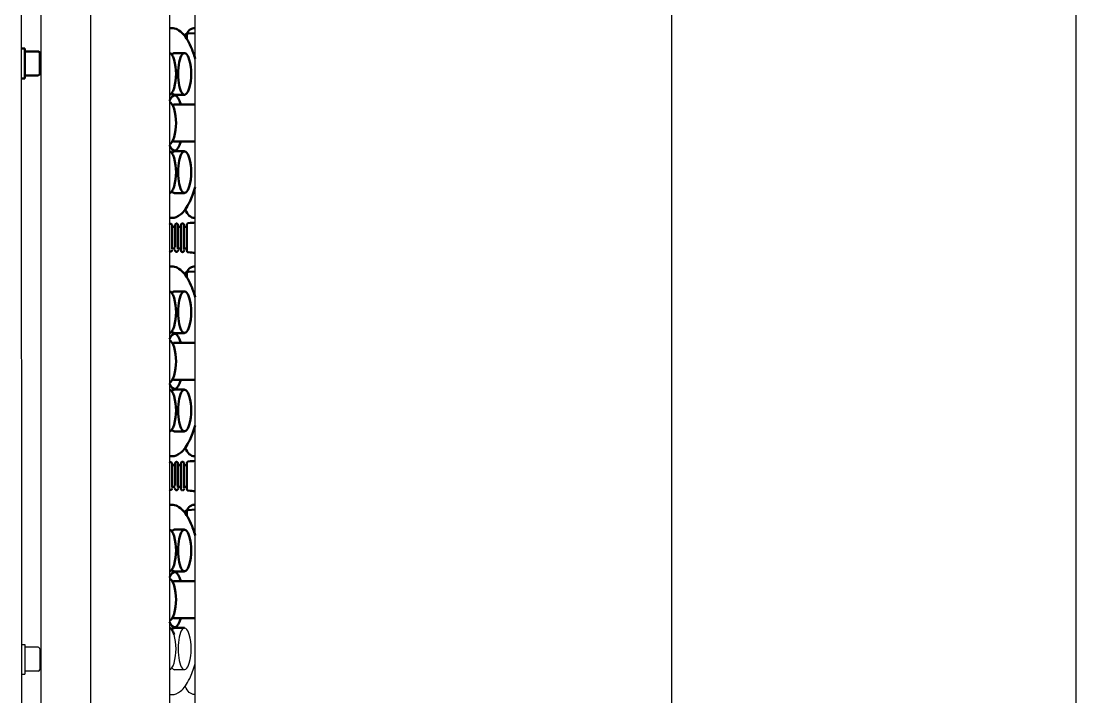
# Model space of a CAD drawing. Extents: x -3873 to 164127, y 7129 to 96529.
# Drawn here: x 54399 to 55108, y 44475 to 44928 of the extents above; entities that cross this region are included whole.
import ezdxf

# ---------------------------------------------------------------- set-up
doc = ezdxf.new("R2010")
doc.units = 0
doc.layers.add('KROMEKA', color=1, linetype='CONTINUOUS')
doc.layers.add('LAYOUT Kromeka', color=1, linetype='CONTINUOUS', lineweight=5)
doc.layers.add('Visible (ISO)', color=7, linetype='CONTINUOUS', lineweight=50)

# ---------------------------------------------------------------- blocks, each defined once
blk = doc.blocks.new('KD21-ara_yolma-64')
at = {"layer": 'KROMEKA', "color": 0}
for p, q in [((2335.73, -46.5), (3967.5, -46)), ((2470.5, -46.5), (2470.5, -48.5)), ((2490.5, -48.5), (2470.5, -48.5)), ((2472.5, -57.5), (2472.5, -48.5)), ((2488.5, -57.5), (2488.5, -48.5)), ((2490.5, -46.5), (2490.5, -48.5)), ((605.5, -59.51), (3955.5, -59.51)), ((2487.5, -58.5), (2473.5, -58.5)), ((2266, -92.91), (3118, -92.91)), ((3955.5, -145.61), (1370, -145.61)), ((2473.5, -155.7), (2473.5, -149.01)), ((2325, -162.88), (3207, -162.88)), ((2436, -482.83), (4063.5, -482.83)), ((4212, -754.1), (2287.5, -754.1))]:
    blk.add_line(p, q, dxfattribs=at)
for centre, radius, start, end in [((2473.5, -57.5), 1, 180, 270), ((2487.5, -57.5), 1, 270, 0), ((2487.5, -115.51), 34.5, 253.94523, 286.05477), ((2487.5, -125.71), 34.5, 253.94523, 286.05477)]:
    blk.add_arc(centre, radius, start, end, dxfattribs=at)
for centre, start_param, end_param in [((2487.5, -145.5), 0.025375, 0.820968), ((2487.5, -149.01), 5.865481, 6.283185), ((2487.5, -155.7), 2.320625, 7.104153)]:
    blk.add_ellipse(centre, major_axis=(-14, 0), ratio=0.309017, start_param=start_param, end_param=end_param, dxfattribs=at)
for points in [[(2456.89, -145.61), (2456.8, -146.11), (2456.75, -146.61), (2456.75, -147.11)], [(2456.78, -162.88), (2456.76, -162.71), (2456.75, -162.54), (2456.75, -162.37)]]:
    blk.add_open_spline(points, degree=3, dxfattribs=at)
for points, knots in [([(2456.75, -147.11), (2456.75, -149.22), (2457.62, -151.27), (2460.98, -155.37), (2463.85, -157.37), (2470.38, -160.54), (2473.72, -161.78), (2477.46, -162.88)], [0, 0, 0, 0, 0.2478391, 0.2478391, 0.5672482, 0.5672482, 0.8121976, 0.8121976, 0.8121976, 0.8121976]), ([(2456.75, -162.37), (2456.75, -161.06), (2457.38, -159.86), (2459.28, -157.83), (2460.67, -156.96), (2462.42, -156.14)], [0, 0, 0, 0, 0.1770954, 0.1770954, 0.3849975, 0.3849975, 0.3849975, 0.3849975])]:
    blk.add_open_spline(points, degree=3, knots=knots, dxfattribs=at)
at = {"layer": 'Visible (ISO)'}
for p, q in [((2870.5, -48.5), (2870.5, -46.5)), ((2870.5, -48.5), (2890.5, -48.5)), ((2872.5, -57.5), (2872.5, -48.5)), ((2888.5, -57.5), (2888.5, -48.5)), ((2890.5, -48.5), (2890.5, -46.5)), ((2887.5, -58.5), (2873.5, -58.5)), ((2596, -147.33), (2595.76, -147.33)), ((2611.84, -147.33), (2596, -147.33)), ((2596.26, -147.33), (2596.16, -149.33)), ((2610.74, -147.33), (2610.84, -149.33)), ((2611.84, -147.33), (2611.84, -147.33)), ((2756, -147.33), (2755.76, -147.33)), ((2771.84, -147.33), (2756, -147.33)), ((2756.26, -147.33), (2756.16, -149.33)), ((2770.74, -147.33), (2770.84, -149.33)), ((2771.84, -147.33), (2771.84, -147.33)), ((2501.5, -155.7), (2501.5, -149.01)), ((2508, -149.01), (2508, -162.88)), ((2533, -149.01), (2533, -162.88)), ((2539.5, -155.7), (2539.5, -149.01)), ((2567.5, -155.7), (2567.5, -149.01)), ((2593.89, -154.3), (2593.89, -154.3)), ((2594.02, -150.3), (2594.02, -150.3)), ((2594.89, -153.33), (2597.13, -153.33)), ((2595.94, -155.33), (2595.68, -155.33)), ((2595.94, -151.33), (2595.72, -151.33)), ((2611.98, -151.33), (2595.94, -151.33)), ((2612.11, -155.33), (2595.94, -155.33)), ((2596.26, -151.33), (2596.16, -153.33)), ((2596.26, -155.33), (2596.16, -157.33)), ((2597.13, -153.33), (2612.11, -153.33)), ((2597.21, -149.33), (2611.98, -149.33)), ((2610.74, -151.33), (2610.84, -153.33)), ((2610.74, -155.33), (2610.84, -157.33)), ((2611.98, -151.33), (2611.98, -151.33)), ((2633.5, -155.7), (2633.5, -149.01)), ((2661.5, -155.7), (2661.5, -149.01)), ((2668, -149.01), (2668, -162.88)), ((2693, -149.01), (2693, -162.88)), ((2699.5, -155.7), (2699.5, -149.01)), ((2727.5, -155.7), (2727.5, -149.01)), ((2753.89, -154.3), (2753.89, -154.3)), ((2754.02, -150.3), (2754.02, -150.3)), ((2754.89, -153.33), (2757.13, -153.33)), ((2755.94, -155.33), (2755.68, -155.33)), ((2755.94, -151.33), (2755.72, -151.33)), ((2771.98, -151.33), (2755.94, -151.33)), ((2772.11, -155.33), (2755.94, -155.33)), ((2756.26, -151.33), (2756.16, -153.33)), ((2756.26, -155.33), (2756.16, -157.33)), ((2757.13, -153.33), (2772.11, -153.33)), ((2757.21, -149.33), (2771.98, -149.33)), ((2770.74, -151.33), (2770.84, -153.33)), ((2770.74, -155.33), (2770.84, -157.33)), ((2771.98, -151.33), (2771.98, -151.33)), ((2793.5, -155.7), (2793.5, -149.01)), ((2821.5, -155.7), (2821.5, -149.01)), ((2828, -149.01), (2828, -162.88)), ((2853, -149.01), (2853, -162.88)), ((2859.5, -155.7), (2859.5, -149.01)), ((2887.5, -155.7), (2887.5, -149.01)), ((2576.8, -157.33), (2577.44, -157.33)), ((2577.44, -157.33), (2578.42, -157.33)), ((2577.81, -156.68), (2577.84, -157.33)), ((2578.42, -157.33), (2579.11, -157.33)), ((2579.53, -157.33), (2579.11, -157.33)), ((2579.53, -157.33), (2579.58, -157.33)), ((2580.57, -158.25), (2580.93, -162.88)), ((2594.71, -157.33), (2594.8, -157.33)), ((2595.32, -157.33), (2594.8, -157.33)), ((2596.43, -157.33), (2595.32, -157.33)), ((2596.43, -157.33), (2597.06, -157.33)), ((2598.48, -157.33), (2597.06, -157.33)), ((2598.48, -157.33), (2599.2, -157.33)), ((2601.09, -157.33), (2599.2, -157.33)), ((2602.97, -157.33), (2601.09, -157.33)), ((2602.97, -157.33), (2604.53, -157.33)), ((2604.53, -157.33), (2606.16, -157.33)), ((2606.16, -157.33), (2607.68, -157.33)), ((2609.26, -157.33), (2607.68, -157.33)), ((2609.26, -157.33), (2610.51, -157.33)), ((2611.5, -157.33), (2610.51, -157.33)), ((2611.5, -157.33), (2612.05, -157.33)), ((2612.05, -157.33), (2612.28, -157.33)), ((2612.28, -157.33), (2612.29, -157.33)), ((2736.8, -157.33), (2737.44, -157.33)), ((2737.44, -157.33), (2738.42, -157.33)), ((2737.81, -156.68), (2737.84, -157.33)), ((2738.42, -157.33), (2739.11, -157.33)), ((2739.53, -157.33), (2739.11, -157.33)), ((2739.53, -157.33), (2739.58, -157.33)), ((2740.57, -158.25), (2740.93, -162.88)), ((2754.71, -157.33), (2754.8, -157.33)), ((2755.32, -157.33), (2754.8, -157.33)), ((2756.43, -157.33), (2755.32, -157.33)), ((2756.43, -157.33), (2757.06, -157.33)), ((2758.48, -157.33), (2757.06, -157.33)), ((2758.48, -157.33), (2759.2, -157.33)), ((2761.09, -157.33), (2759.2, -157.33)), ((2762.97, -157.33), (2761.09, -157.33)), ((2762.97, -157.33), (2764.53, -157.33)), ((2764.53, -157.33), (2766.16, -157.33)), ((2766.16, -157.33), (2767.68, -157.33)), ((2769.26, -157.33), (2767.68, -157.33)), ((2769.26, -157.33), (2770.51, -157.33)), ((2771.5, -157.33), (2770.51, -157.33)), ((2771.5, -157.33), (2772.05, -157.33)), ((2772.05, -157.33), (2772.28, -157.33)), ((2772.28, -157.33), (2772.29, -157.33)), ((2896.8, -157.33), (2897.44, -157.33)), ((2897.44, -157.33), (2898.42, -157.33)), ((2897.81, -156.68), (2897.84, -157.33)), ((2898.42, -157.33), (2899.11, -157.33)), ((2899.53, -157.33), (2899.11, -157.33)), ((2899.53, -157.33), (2899.58, -157.33)), ((2900.57, -158.25), (2900.93, -162.88))]:
    blk.add_line(p, q, dxfattribs=at)
for centre, radius, start, end in [((2873.5, -57.5), 1, 180, 270), ((2887.5, -57.5), 1, 270, 0), ((2520.5, -115.51), 34.5, 253.94523, 286.05477), ((2553.5, -115.51), 34.5, 253.94523, 286.05477), ((2647.5, -115.51), 34.5, 253.94523, 286.05477), ((2680.5, -115.51), 34.5, 253.94523, 286.05477), ((2713.5, -115.51), 34.5, 253.94523, 286.05477), ((2807.5, -115.51), 34.5, 253.94523, 286.05477), ((2840.5, -115.51), 34.5, 253.94523, 286.05477), ((2873.5, -115.51), 34.5, 253.94523, 286.05477), ((2553.5, -125.71), 34.5, 253.94523, 286.05477), ((2647.5, -125.71), 34.5, 253.94523, 286.05477), ((2713.5, -125.71), 34.5, 253.94523, 286.05477), ((2807.5, -125.71), 34.5, 253.94523, 286.05477), ((2873.5, -125.71), 34.5, 253.94523, 286.05477)]:
    blk.add_arc(centre, radius, start, end, dxfattribs=at)
for centre, major_axis, ratio, start_param, end_param in [((2487.5, -145.5), (14, 0), 0.309017, 5.462218, 6.25781), ((2520.5, -149.01), (-18.5, 0), 0.309017, 5.646199, 7.112101), ((2487.5, -149.01), (14, 0), 0.309017, 0, 0.417704), ((2520.5, -145.5), (-14, 0), 0.309017, 0.025375, 0.820968), ((2520.5, -149.01), (-12.5, 0), 0.309017, 5.963403, 6.283185), ((2520.5, -145.5), (14, 0), 0.309017, 5.462218, 6.25781), ((2520.5, -149.01), (12.5, 0), 0.309017, 0, 0.319782), ((2520.5, -149.01), (18.5, 0), 0.309017, 5.45427, 6.920172), ((2553.5, -145.5), (-14, 0), 0.309017, 0.025375, 0.820968), ((2553.5, -149.01), (-14, 0), 0.309017, 5.865481, 6.283185), ((2553.5, -145.5), (14, 0), 0.309017, 5.462218, 6.25781), ((2553.5, -149.01), (14, 0), 0.309017, 0, 0.417704), ((2647.5, -145.5), (-14, 0), 0.309017, 0.025375, 0.820968), ((2647.5, -149.01), (-14, 0), 0.309017, 5.865481, 6.283185), ((2647.5, -145.5), (14, 0), 0.309017, 5.462218, 6.25781), ((2680.5, -149.01), (-18.5, 0), 0.309017, 5.646199, 7.112101), ((2647.5, -149.01), (14, 0), 0.309017, 0, 0.417704), ((2680.5, -145.5), (-14, 0), 0.309017, 0.025375, 0.820968), ((2680.5, -149.01), (-12.5, 0), 0.309017, 5.963403, 6.283185), ((2680.5, -145.5), (14, 0), 0.309017, 5.462218, 6.25781), ((2680.5, -149.01), (12.5, 0), 0.309017, 0, 0.319782), ((2680.5, -149.01), (18.5, 0), 0.309017, 5.45427, 6.920172), ((2713.5, -145.5), (-14, 0), 0.309017, 0.025375, 0.820968), ((2713.5, -149.01), (-14, 0), 0.309017, 5.865481, 6.283185), ((2713.5, -145.5), (14, 0), 0.309017, 5.462218, 6.25781), ((2713.5, -149.01), (14, 0), 0.309017, 0, 0.417704), ((2807.5, -145.5), (-14, 0), 0.309017, 0.025375, 0.820968), ((2807.5, -149.01), (-14, 0), 0.309017, 5.865481, 6.283185), ((2807.5, -145.5), (14, 0), 0.309017, 5.462218, 6.25781), ((2840.5, -149.01), (-18.5, 0), 0.309017, 5.646199, 7.112101), ((2807.5, -149.01), (14, 0), 0.309017, 0, 0.417704), ((2840.5, -145.5), (-14, 0), 0.309017, 0.025375, 0.820968), ((2840.5, -149.01), (-12.5, 0), 0.309017, 5.963403, 6.283185), ((2840.5, -145.5), (14, 0), 0.309017, 5.462218, 6.25781), ((2840.5, -149.01), (12.5, 0), 0.309017, 0, 0.319782), ((2840.5, -149.01), (18.5, 0), 0.309017, 5.45427, 6.920172), ((2873.5, -145.5), (-14, 0), 0.309017, 0.025375, 0.820968), ((2873.5, -149.01), (-14, 0), 0.309017, 5.865481, 6.283185), ((2873.5, -145.5), (14, 0), 0.309017, 5.462218, 6.25781), ((2873.5, -149.01), (14, 0), 0.309017, 0, 0.417704), ((2553.5, -155.7), (-14, 0), 0.309017, 2.320625, 7.104153), ((2647.5, -155.7), (-14, 0), 0.309017, 2.320625, 7.104153), ((2713.5, -155.7), (-14, 0), 0.309017, 2.320625, 7.104153), ((2807.5, -155.7), (-14, 0), 0.309017, 2.320625, 7.104153), ((2873.5, -155.7), (-14, 0), 0.309017, 2.320625, 7.104153), ((2605, -158.22), (-11.29, -0.03), 0.002005, 6.282899, 6.282987), ((2602, -158.22), (11.29, -0.03), 0.002005, 0.000198, 0.000286), ((2765, -158.22), (-11.29, -0.03), 0.002005, 6.282899, 6.282987), ((2762, -158.22), (11.29, -0.03), 0.002005, 0.000198, 0.000286)]:
    blk.add_ellipse(centre, major_axis=major_axis, ratio=ratio, start_param=start_param, end_param=end_param, dxfattribs=at)
for points, knots in [([(2563.54, -162.88), (2566.54, -162), (2569.27, -161.03), (2575.83, -158.17), (2579.07, -156.13), (2583.42, -151.49), (2584.57, -148.72), (2584.15, -145.84), (2584.13, -145.72), (2584.11, -145.61)], [2.3293951, 2.3293951, 2.3293951, 2.3293951, 2.5256035, 2.5256035, 2.859362, 2.859362, 3.1871954, 3.1871954, 3.2004909, 3.2004909, 3.2004909, 3.2004909]), ([(2595.16, -147.33), (2595.15, -147.33), (2595.15, -147.33), (2595.15, -147.33), (2595.15, -147.33), (2595.13, -147.33), (2595.1, -147.33), (2595.02, -147.32), (2594.97, -147.32), (2594.81, -147.28), (2594.71, -147.24), (2594.53, -147.12), (2594.45, -147.05), (2594.32, -146.89), (2594.26, -146.79), (2594.18, -146.57), (2594.15, -146.43), (2594.16, -146.3)], [0, 0, 0, 0, 0.0001754, 0.0001754, 0.0003546, 0.0003546, 0.0082257, 0.0082257, 0.0240035, 0.0240035, 0.0558555, 0.0558555, 0.0877074, 0.0877074, 0.1195593, 0.1195593, 0.1596693, 0.1596693, 0.1596693, 0.1596693]), ([(2594.16, -146.3), (2594.16, -146.19), (2594.18, -146.08), (2594.26, -145.88), (2594.31, -145.78), (2594.41, -145.67), (2594.43, -145.64), (2594.46, -145.61)], [0, 0, 0, 0, 0.03234533, 0.03234533, 0.06485649, 0.06485649, 0.0766981, 0.0766981, 0.0766981, 0.0766981]), ([(2612.84, -146.3), (2612.85, -146.41), (2612.83, -146.52), (2612.77, -146.72), (2612.72, -146.82), (2612.6, -147), (2612.52, -147.08), (2612.34, -147.21), (2612.24, -147.26), (2612.09, -147.3), (2612.04, -147.31), (2611.96, -147.33), (2611.93, -147.33), (2611.89, -147.33), (2611.88, -147.33), (2611.86, -147.33), (2611.86, -147.33), (2611.85, -147.33), (2611.85, -147.33), (2611.85, -147.33), (2611.85, -147.33), (2611.84, -147.33), (2611.84, -147.33), (2611.84, -147.33)], [0, 0, 0, 0, 0.0323423, 0.0323423, 0.0648538, 0.0648538, 0.097359, 0.097359, 0.1298643, 0.1298643, 0.1459593, 0.1459593, 0.1540946, 0.1540946, 0.1571432, 0.1571432, 0.1594295, 0.1594295, 0.1596439, 0.1596439, 0.1597437, 0.1597437, 0.1597686, 0.1597686, 0.1597686, 0.1597686]), ([(2612.54, -145.61), (2612.55, -145.62), (2612.56, -145.64), (2612.65, -145.73), (2612.71, -145.82), (2612.81, -146.03), (2612.84, -146.17), (2612.84, -146.3)], [0.07647157, 0.07647157, 0.07647157, 0.07647157, 0.08162228, 0.08162228, 0.11325496, 0.11325496, 0.15308456, 0.15308456, 0.15308456, 0.15308456]), ([(2616.75, -147.11), (2616.75, -149.22), (2617.62, -151.27), (2620.98, -155.37), (2623.85, -157.37), (2630.38, -160.54), (2633.72, -161.78), (2637.46, -162.88)], [0, 0, 0, 0, 0.2478391, 0.2478391, 0.5672482, 0.5672482, 0.8121976, 0.8121976, 0.8121976, 0.8121976]), ([(2723.54, -162.88), (2726.54, -162), (2729.27, -161.03), (2735.83, -158.17), (2739.07, -156.13), (2743.42, -151.49), (2744.57, -148.72), (2744.15, -145.84), (2744.13, -145.72), (2744.11, -145.61)], [2.3293951, 2.3293951, 2.3293951, 2.3293951, 2.5256035, 2.5256035, 2.859362, 2.859362, 3.1871954, 3.1871954, 3.2004909, 3.2004909, 3.2004909, 3.2004909]), ([(2755.16, -147.33), (2755.15, -147.33), (2755.15, -147.33), (2755.15, -147.33), (2755.15, -147.33), (2755.13, -147.33), (2755.1, -147.33), (2755.02, -147.32), (2754.97, -147.32), (2754.81, -147.28), (2754.71, -147.24), (2754.53, -147.12), (2754.45, -147.05), (2754.32, -146.89), (2754.26, -146.79), (2754.18, -146.57), (2754.15, -146.43), (2754.16, -146.3)], [0, 0, 0, 0, 0.0001754, 0.0001754, 0.0003546, 0.0003546, 0.0082257, 0.0082257, 0.0240035, 0.0240035, 0.0558555, 0.0558555, 0.0877074, 0.0877074, 0.1195593, 0.1195593, 0.1596693, 0.1596693, 0.1596693, 0.1596693]), ([(2754.16, -146.3), (2754.16, -146.19), (2754.18, -146.08), (2754.26, -145.88), (2754.31, -145.78), (2754.41, -145.67), (2754.43, -145.64), (2754.46, -145.61)], [0, 0, 0, 0, 0.03234533, 0.03234533, 0.06485649, 0.06485649, 0.0766981, 0.0766981, 0.0766981, 0.0766981]), ([(2772.84, -146.3), (2772.85, -146.41), (2772.83, -146.52), (2772.77, -146.72), (2772.72, -146.82), (2772.6, -147), (2772.52, -147.08), (2772.34, -147.21), (2772.24, -147.26), (2772.09, -147.3), (2772.04, -147.31), (2771.96, -147.33), (2771.93, -147.33), (2771.89, -147.33), (2771.88, -147.33), (2771.86, -147.33), (2771.86, -147.33), (2771.85, -147.33), (2771.85, -147.33), (2771.85, -147.33), (2771.85, -147.33), (2771.84, -147.33), (2771.84, -147.33), (2771.84, -147.33)], [0, 0, 0, 0, 0.0323423, 0.0323423, 0.0648538, 0.0648538, 0.097359, 0.097359, 0.1298643, 0.1298643, 0.1459593, 0.1459593, 0.1540946, 0.1540946, 0.1571432, 0.1571432, 0.1594295, 0.1594295, 0.1596439, 0.1596439, 0.1597437, 0.1597437, 0.1597686, 0.1597686, 0.1597686, 0.1597686]), ([(2772.54, -145.61), (2772.55, -145.62), (2772.56, -145.64), (2772.65, -145.73), (2772.71, -145.82), (2772.81, -146.03), (2772.84, -146.17), (2772.84, -146.3)], [0.07647157, 0.07647157, 0.07647157, 0.07647157, 0.08162228, 0.08162228, 0.11325496, 0.11325496, 0.15308456, 0.15308456, 0.15308456, 0.15308456]), ([(2776.75, -147.11), (2776.75, -149.22), (2777.62, -151.27), (2780.98, -155.37), (2783.85, -157.37), (2790.38, -160.54), (2793.72, -161.78), (2797.46, -162.88)], [0, 0, 0, 0, 0.2478391, 0.2478391, 0.5672482, 0.5672482, 0.8121976, 0.8121976, 0.8121976, 0.8121976]), ([(2883.54, -162.88), (2886.54, -162), (2889.27, -161.03), (2895.83, -158.17), (2899.07, -156.13), (2903.42, -151.49), (2904.57, -148.72), (2904.15, -145.84), (2904.13, -145.72), (2904.11, -145.61)], [2.3293951, 2.3293951, 2.3293951, 2.3293951, 2.5256035, 2.5256035, 2.859362, 2.859362, 3.1871954, 3.1871954, 3.2004909, 3.2004909, 3.2004909, 3.2004909]), ([(2580.34, -154.71), (2580.31, -154.78), (2580.27, -154.85), (2580.16, -155), (2580.08, -155.08), (2579.91, -155.21), (2579.81, -155.26), (2579.69, -155.29), (2579.67, -155.3), (2579.65, -155.3)], [0.04130106, 0.04130106, 0.04130106, 0.04130106, 0.06485412, 0.06485412, 0.0973594, 0.0973594, 0.12986461, 0.12986461, 0.13491102, 0.13491102, 0.13491102, 0.13491102]), ([(2593.89, -154.3), (2593.9, -154.19), (2593.92, -154.08), (2593.99, -153.88), (2594.05, -153.78), (2594.19, -153.62), (2594.27, -153.54), (2594.45, -153.43), (2594.56, -153.38), (2594.7, -153.35), (2594.74, -153.34), (2594.81, -153.33), (2594.85, -153.33), (2594.89, -153.33)], [0, 0, 0, 0, 0.0323454, 0.0323454, 0.0648566, 0.0648566, 0.0973618, 0.0973618, 0.1298671, 0.1298671, 0.1414506, 0.1414506, 0.1531948, 0.1531948, 0.1531948, 0.1531948]), ([(2594.89, -155.33), (2594.89, -155.33), (2594.89, -155.33), (2594.89, -155.33), (2594.89, -155.33), (2594.89, -155.33), (2594.89, -155.33), (2594.89, -155.33), (2594.89, -155.33), (2594.88, -155.33), (2594.88, -155.33), (2594.86, -155.33), (2594.85, -155.33), (2594.82, -155.33), (2594.8, -155.33), (2594.73, -155.32), (2594.69, -155.31), (2594.57, -155.28), (2594.49, -155.25), (2594.33, -155.17), (2594.26, -155.11), (2594.14, -155), (2594.08, -154.93), (2593.99, -154.78), (2593.96, -154.7), (2593.9, -154.52), (2593.89, -154.41), (2593.89, -154.3)], [0, 0, 0, 0, 0.0000222, 0.0000222, 0.0000722, 0.0000722, 0.0001721, 0.0001721, 0.000372, 0.000372, 0.0019709, 0.0019709, 0.0051689, 0.0051689, 0.0115673, 0.0115673, 0.0243832, 0.0243832, 0.0501713, 0.0501713, 0.0759593, 0.0759593, 0.1017473, 0.1017473, 0.1275353, 0.1275353, 0.1599226, 0.1599226, 0.1599226, 0.1599226]), ([(2594.02, -150.3), (2594.03, -150.19), (2594.05, -150.08), (2594.13, -149.88), (2594.18, -149.78), (2594.32, -149.62), (2594.4, -149.54), (2594.58, -149.43), (2594.69, -149.38), (2594.84, -149.35), (2594.9, -149.34), (2594.97, -149.33), (2594.98, -149.33), (2595, -149.33), (2595.01, -149.33), (2595.02, -149.33), (2595.02, -149.33), (2595.02, -149.33), (2595.02, -149.33), (2595.02, -149.33), (2595.02, -149.33), (2595.02, -149.33)], [0, 0, 0, 0, 0.0323454, 0.0323454, 0.0648566, 0.0648566, 0.0973618, 0.0973618, 0.1298671, 0.1298671, 0.1459622, 0.1459622, 0.1500274, 0.1500274, 0.153076, 0.153076, 0.1531475, 0.1531475, 0.1531724, 0.1531724, 0.1531849, 0.1531849, 0.1531849, 0.1531849]), ([(2595.02, -151.33), (2595.02, -151.33), (2595.02, -151.33), (2595.02, -151.33), (2595.01, -151.33), (2594.98, -151.33), (2594.96, -151.33), (2594.88, -151.32), (2594.83, -151.31), (2594.67, -151.27), (2594.58, -151.23), (2594.4, -151.12), (2594.32, -151.05), (2594.18, -150.88), (2594.13, -150.79), (2594.04, -150.57), (2594.02, -150.43), (2594.02, -150.3)], [0, 0, 0, 0, 0.0004883, 0.0004883, 0.0014649, 0.0014649, 0.0092831, 0.0092831, 0.0249544, 0.0249544, 0.0565871, 0.0565871, 0.0882198, 0.0882198, 0.1198524, 0.1198524, 0.159682, 0.159682, 0.159682, 0.159682]), ([(2611.98, -149.33), (2611.98, -149.33), (2611.98, -149.33), (2611.98, -149.33), (2611.98, -149.33), (2611.98, -149.33), (2611.98, -149.33), (2611.99, -149.33), (2612, -149.33), (2612.06, -149.33), (2612.11, -149.34), (2612.26, -149.37), (2612.36, -149.4), (2612.55, -149.51), (2612.63, -149.57), (2612.78, -149.73), (2612.84, -149.82), (2612.94, -150.03), (2612.97, -150.17), (2612.98, -150.3)], [0, 0, 0, 0, 0.0000225, 0.0000225, 0.0002026, 0.0002026, 0.0007294, 0.0007294, 0.0026826, 0.0026826, 0.0183539, 0.0183539, 0.0499866, 0.0499866, 0.0816192, 0.0816192, 0.1132519, 0.1132519, 0.1530815, 0.1530815, 0.1530815, 0.1530815]), ([(2612.98, -150.3), (2612.98, -150.41), (2612.96, -150.52), (2612.9, -150.72), (2612.85, -150.82), (2612.73, -151), (2612.65, -151.08), (2612.47, -151.21), (2612.37, -151.26), (2612.22, -151.3), (2612.17, -151.31), (2612.09, -151.33), (2612.06, -151.33), (2612.02, -151.33), (2612.01, -151.33), (2611.99, -151.33), (2611.99, -151.33), (2611.98, -151.33), (2611.98, -151.33), (2611.98, -151.33), (2611.98, -151.33), (2611.98, -151.33), (2611.98, -151.33), (2611.98, -151.33)], [0, 0, 0, 0, 0.0323427, 0.0323427, 0.0648545, 0.0648545, 0.0973599, 0.0973599, 0.129865, 0.129865, 0.1459598, 0.1459598, 0.1540948, 0.1540948, 0.1571434, 0.1571434, 0.1594297, 0.1594297, 0.159644, 0.159644, 0.1597438, 0.1597438, 0.1597688, 0.1597688, 0.1597688, 0.1597688]), ([(2612.11, -153.33), (2612.11, -153.33), (2612.11, -153.33), (2612.12, -153.33), (2612.13, -153.33), (2612.16, -153.33), (2612.17, -153.33), (2612.23, -153.34), (2612.26, -153.34), (2612.37, -153.36), (2612.44, -153.38), (2612.57, -153.44), (2612.63, -153.48), (2612.75, -153.56), (2612.8, -153.61), (2612.9, -153.71), (2612.94, -153.77), (2613.01, -153.9), (2613.04, -153.96), (2613.09, -154.12), (2613.1, -154.21), (2613.11, -154.3)], [0, 0, 0, 0, 0.0002364, 0.0002364, 0.0029098, 0.0029098, 0.008258, 0.008258, 0.0189655, 0.0189655, 0.0404709, 0.0404709, 0.0619763, 0.0619763, 0.0834816, 0.0834816, 0.104987, 0.104987, 0.1264923, 0.1264923, 0.1534609, 0.1534609, 0.1534609, 0.1534609]), ([(2613.11, -154.3), (2613.11, -154.41), (2613.1, -154.52), (2613.03, -154.72), (2612.99, -154.82), (2612.86, -155), (2612.78, -155.08), (2612.61, -155.21), (2612.51, -155.26), (2612.36, -155.3), (2612.31, -155.31), (2612.21, -155.33), (2612.16, -155.33), (2612.11, -155.33)], [0.0000021, 0.0000021, 0.0000021, 0.0000021, 0.0323432, 0.0323432, 0.0648554, 0.0648554, 0.097361, 0.097361, 0.1298659, 0.1298659, 0.1446462, 0.1446462, 0.1597657, 0.1597657, 0.1597657, 0.1597657]), ([(2740.34, -154.71), (2740.31, -154.78), (2740.27, -154.85), (2740.16, -155), (2740.08, -155.08), (2739.91, -155.21), (2739.81, -155.26), (2739.69, -155.29), (2739.67, -155.3), (2739.65, -155.3)], [0.04130106, 0.04130106, 0.04130106, 0.04130106, 0.06485412, 0.06485412, 0.0973594, 0.0973594, 0.12986461, 0.12986461, 0.13491102, 0.13491102, 0.13491102, 0.13491102]), ([(2753.89, -154.3), (2753.9, -154.19), (2753.92, -154.08), (2753.99, -153.88), (2754.05, -153.78), (2754.19, -153.62), (2754.27, -153.54), (2754.45, -153.43), (2754.56, -153.38), (2754.7, -153.35), (2754.74, -153.34), (2754.81, -153.33), (2754.85, -153.33), (2754.89, -153.33)], [0, 0, 0, 0, 0.0323454, 0.0323454, 0.0648566, 0.0648566, 0.0973618, 0.0973618, 0.1298671, 0.1298671, 0.1414506, 0.1414506, 0.1531948, 0.1531948, 0.1531948, 0.1531948]), ([(2754.89, -155.33), (2754.89, -155.33), (2754.89, -155.33), (2754.89, -155.33), (2754.89, -155.33), (2754.89, -155.33), (2754.89, -155.33), (2754.89, -155.33), (2754.89, -155.33), (2754.88, -155.33), (2754.88, -155.33), (2754.86, -155.33), (2754.85, -155.33), (2754.82, -155.33), (2754.8, -155.33), (2754.73, -155.32), (2754.69, -155.31), (2754.57, -155.28), (2754.49, -155.25), (2754.33, -155.17), (2754.26, -155.11), (2754.14, -155), (2754.08, -154.93), (2753.99, -154.78), (2753.96, -154.7), (2753.9, -154.52), (2753.89, -154.41), (2753.89, -154.3)], [0, 0, 0, 0, 0.0000222, 0.0000222, 0.0000722, 0.0000722, 0.0001721, 0.0001721, 0.000372, 0.000372, 0.0019709, 0.0019709, 0.0051689, 0.0051689, 0.0115673, 0.0115673, 0.0243832, 0.0243832, 0.0501713, 0.0501713, 0.0759593, 0.0759593, 0.1017473, 0.1017473, 0.1275353, 0.1275353, 0.1599226, 0.1599226, 0.1599226, 0.1599226]), ([(2754.02, -150.3), (2754.03, -150.19), (2754.05, -150.08), (2754.13, -149.88), (2754.18, -149.78), (2754.32, -149.62), (2754.4, -149.54), (2754.58, -149.43), (2754.69, -149.38), (2754.84, -149.35), (2754.9, -149.34), (2754.97, -149.33), (2754.98, -149.33), (2755, -149.33), (2755.01, -149.33), (2755.02, -149.33), (2755.02, -149.33), (2755.02, -149.33), (2755.02, -149.33), (2755.02, -149.33), (2755.02, -149.33), (2755.02, -149.33)], [0, 0, 0, 0, 0.0323454, 0.0323454, 0.0648566, 0.0648566, 0.0973618, 0.0973618, 0.1298671, 0.1298671, 0.1459622, 0.1459622, 0.1500274, 0.1500274, 0.153076, 0.153076, 0.1531475, 0.1531475, 0.1531724, 0.1531724, 0.1531849, 0.1531849, 0.1531849, 0.1531849]), ([(2755.02, -151.33), (2755.02, -151.33), (2755.02, -151.33), (2755.02, -151.33), (2755.01, -151.33), (2754.98, -151.33), (2754.96, -151.33), (2754.88, -151.32), (2754.83, -151.31), (2754.67, -151.27), (2754.58, -151.23), (2754.4, -151.12), (2754.32, -151.05), (2754.18, -150.88), (2754.13, -150.79), (2754.04, -150.57), (2754.02, -150.43), (2754.02, -150.3)], [0, 0, 0, 0, 0.0004883, 0.0004883, 0.0014649, 0.0014649, 0.0092831, 0.0092831, 0.0249544, 0.0249544, 0.0565871, 0.0565871, 0.0882198, 0.0882198, 0.1198524, 0.1198524, 0.159682, 0.159682, 0.159682, 0.159682]), ([(2771.98, -149.33), (2771.98, -149.33), (2771.98, -149.33), (2771.98, -149.33), (2771.98, -149.33), (2771.98, -149.33), (2771.98, -149.33), (2771.99, -149.33), (2772, -149.33), (2772.06, -149.33), (2772.11, -149.34), (2772.26, -149.37), (2772.36, -149.4), (2772.55, -149.51), (2772.63, -149.57), (2772.78, -149.73), (2772.84, -149.82), (2772.94, -150.03), (2772.97, -150.17), (2772.98, -150.3)], [0, 0, 0, 0, 0.0000225, 0.0000225, 0.0002026, 0.0002026, 0.0007294, 0.0007294, 0.0026826, 0.0026826, 0.0183539, 0.0183539, 0.0499866, 0.0499866, 0.0816192, 0.0816192, 0.1132519, 0.1132519, 0.1530815, 0.1530815, 0.1530815, 0.1530815]), ([(2772.98, -150.3), (2772.98, -150.41), (2772.96, -150.52), (2772.9, -150.72), (2772.85, -150.82), (2772.73, -151), (2772.65, -151.08), (2772.47, -151.21), (2772.37, -151.26), (2772.22, -151.3), (2772.17, -151.31), (2772.09, -151.33), (2772.06, -151.33), (2772.02, -151.33), (2772.01, -151.33), (2771.99, -151.33), (2771.99, -151.33), (2771.98, -151.33), (2771.98, -151.33), (2771.98, -151.33), (2771.98, -151.33), (2771.98, -151.33), (2771.98, -151.33), (2771.98, -151.33)], [0, 0, 0, 0, 0.0323427, 0.0323427, 0.0648545, 0.0648545, 0.0973599, 0.0973599, 0.129865, 0.129865, 0.1459598, 0.1459598, 0.1540948, 0.1540948, 0.1571434, 0.1571434, 0.1594297, 0.1594297, 0.159644, 0.159644, 0.1597438, 0.1597438, 0.1597688, 0.1597688, 0.1597688, 0.1597688]), ([(2772.11, -153.33), (2772.11, -153.33), (2772.11, -153.33), (2772.12, -153.33), (2772.13, -153.33), (2772.16, -153.33), (2772.17, -153.33), (2772.23, -153.34), (2772.26, -153.34), (2772.37, -153.36), (2772.44, -153.38), (2772.57, -153.44), (2772.63, -153.48), (2772.75, -153.56), (2772.8, -153.61), (2772.9, -153.71), (2772.94, -153.77), (2773.01, -153.9), (2773.04, -153.96), (2773.09, -154.12), (2773.1, -154.21), (2773.11, -154.3)], [0, 0, 0, 0, 0.0002364, 0.0002364, 0.0029098, 0.0029098, 0.008258, 0.008258, 0.0189655, 0.0189655, 0.0404709, 0.0404709, 0.0619763, 0.0619763, 0.0834816, 0.0834816, 0.104987, 0.104987, 0.1264923, 0.1264923, 0.1534609, 0.1534609, 0.1534609, 0.1534609]), ([(2773.11, -154.3), (2773.11, -154.41), (2773.1, -154.52), (2773.03, -154.72), (2772.99, -154.82), (2772.86, -155), (2772.78, -155.08), (2772.61, -155.21), (2772.51, -155.26), (2772.36, -155.3), (2772.31, -155.31), (2772.21, -155.33), (2772.16, -155.33), (2772.11, -155.33)], [0.0000021, 0.0000021, 0.0000021, 0.0000021, 0.0323432, 0.0323432, 0.0648554, 0.0648554, 0.097361, 0.097361, 0.1298659, 0.1298659, 0.1446462, 0.1446462, 0.1597657, 0.1597657, 0.1597657, 0.1597657]), ([(2900.34, -154.71), (2900.31, -154.78), (2900.27, -154.85), (2900.16, -155), (2900.08, -155.08), (2899.91, -155.21), (2899.81, -155.26), (2899.69, -155.29), (2899.67, -155.3), (2899.65, -155.3)], [0.04130106, 0.04130106, 0.04130106, 0.04130106, 0.06485412, 0.06485412, 0.0973594, 0.0973594, 0.12986461, 0.12986461, 0.13491102, 0.13491102, 0.13491102, 0.13491102]), ([(2578.58, -156.14), (2578.81, -156.25), (2579.04, -156.36), (2580.69, -157.2), (2581.85, -157.98), (2583.53, -159.77), (2584.12, -160.8), (2584.26, -162.27), (2584.26, -162.58), (2584.22, -162.88)], [2.7565951, 2.7565951, 2.7565951, 2.7565951, 2.7842197, 2.7842197, 2.9646373, 2.9646373, 3.1235608, 3.1235608, 3.1644959, 3.1644959, 3.1644959, 3.1644959]), ([(2579.58, -157.33), (2579.63, -157.33), (2579.69, -157.34), (2579.8, -157.36), (2579.86, -157.37), (2580.01, -157.43), (2580.11, -157.48), (2580.27, -157.61), (2580.35, -157.69), (2580.46, -157.86), (2580.51, -157.96), (2580.56, -158.12), (2580.57, -158.19), (2580.57, -158.25)], [0, 0, 0, 0, 0.0173688, 0.0173688, 0.0342325, 0.0342325, 0.0658813, 0.0658813, 0.0975301, 0.0975301, 0.1291788, 0.1291788, 0.1488048, 0.1488048, 0.1488048, 0.1488048]), ([(2593.71, -158.25), (2593.72, -158.14), (2593.75, -158.03), (2593.84, -157.83), (2593.89, -157.74), (2594.04, -157.58), (2594.12, -157.52), (2594.31, -157.41), (2594.41, -157.37), (2594.58, -157.34), (2594.64, -157.33), (2594.71, -157.33)], [0, 0, 0, 0, 0.0323651, 0.0323651, 0.0642107, 0.0642107, 0.0960749, 0.0960749, 0.1279386, 0.1279386, 0.1478464, 0.1478464, 0.1478464, 0.1478464]), ([(2612.29, -157.33), (2612.35, -157.33), (2612.4, -157.34), (2612.51, -157.36), (2612.57, -157.37), (2612.72, -157.42), (2612.81, -157.47), (2612.98, -157.6), (2613.06, -157.68), (2613.17, -157.85), (2613.22, -157.95), (2613.27, -158.12), (2613.28, -158.18), (2613.29, -158.25)], [0, 0, 0, 0, 0.016928, 0.016928, 0.0333876, 0.0333876, 0.0650363, 0.0650363, 0.0966851, 0.0966851, 0.1283339, 0.1283339, 0.1479599, 0.1479599, 0.1479599, 0.1479599]), ([(2616.75, -162.37), (2616.75, -161.06), (2617.38, -159.86), (2619.28, -157.83), (2620.67, -156.96), (2622.42, -156.14)], [0, 0, 0, 0, 0.1770954, 0.1770954, 0.3849975, 0.3849975, 0.3849975, 0.3849975]), ([(2738.58, -156.14), (2738.81, -156.25), (2739.04, -156.36), (2740.69, -157.2), (2741.85, -157.98), (2743.53, -159.77), (2744.12, -160.8), (2744.26, -162.27), (2744.26, -162.58), (2744.22, -162.88)], [2.7565951, 2.7565951, 2.7565951, 2.7565951, 2.7842197, 2.7842197, 2.9646373, 2.9646373, 3.1235608, 3.1235608, 3.1644959, 3.1644959, 3.1644959, 3.1644959]), ([(2739.58, -157.33), (2739.63, -157.33), (2739.69, -157.34), (2739.8, -157.36), (2739.86, -157.37), (2740.01, -157.43), (2740.11, -157.48), (2740.27, -157.61), (2740.35, -157.69), (2740.46, -157.86), (2740.51, -157.96), (2740.56, -158.12), (2740.57, -158.19), (2740.57, -158.25)], [0, 0, 0, 0, 0.0173688, 0.0173688, 0.0342325, 0.0342325, 0.0658813, 0.0658813, 0.0975301, 0.0975301, 0.1291788, 0.1291788, 0.1488048, 0.1488048, 0.1488048, 0.1488048]), ([(2753.71, -158.25), (2753.72, -158.14), (2753.75, -158.03), (2753.84, -157.83), (2753.89, -157.74), (2754.04, -157.58), (2754.12, -157.52), (2754.31, -157.41), (2754.41, -157.37), (2754.58, -157.34), (2754.64, -157.33), (2754.71, -157.33)], [0, 0, 0, 0, 0.0323651, 0.0323651, 0.0642107, 0.0642107, 0.0960749, 0.0960749, 0.1279386, 0.1279386, 0.1478464, 0.1478464, 0.1478464, 0.1478464]), ([(2772.29, -157.33), (2772.35, -157.33), (2772.4, -157.34), (2772.51, -157.36), (2772.57, -157.37), (2772.72, -157.42), (2772.81, -157.47), (2772.98, -157.6), (2773.06, -157.68), (2773.17, -157.85), (2773.22, -157.95), (2773.27, -158.12), (2773.28, -158.18), (2773.29, -158.25)], [0, 0, 0, 0, 0.016928, 0.016928, 0.0333876, 0.0333876, 0.0650363, 0.0650363, 0.0966851, 0.0966851, 0.1283339, 0.1283339, 0.1479599, 0.1479599, 0.1479599, 0.1479599]), ([(2776.75, -162.37), (2776.75, -161.06), (2777.38, -159.86), (2779.28, -157.83), (2780.67, -156.96), (2782.42, -156.14)], [0, 0, 0, 0, 0.1770954, 0.1770954, 0.3849975, 0.3849975, 0.3849975, 0.3849975]), ([(2898.58, -156.14), (2898.81, -156.25), (2899.04, -156.36), (2900.69, -157.2), (2901.85, -157.98), (2903.53, -159.77), (2904.12, -160.8), (2904.26, -162.27), (2904.26, -162.58), (2904.22, -162.88)], [2.7565951, 2.7565951, 2.7565951, 2.7565951, 2.7842197, 2.7842197, 2.9646373, 2.9646373, 3.1235608, 3.1235608, 3.1644959, 3.1644959, 3.1644959, 3.1644959]), ([(2899.58, -157.33), (2899.63, -157.33), (2899.69, -157.34), (2899.8, -157.36), (2899.86, -157.37), (2900.01, -157.43), (2900.11, -157.48), (2900.27, -157.61), (2900.35, -157.69), (2900.46, -157.86), (2900.51, -157.96), (2900.56, -158.12), (2900.57, -158.19), (2900.57, -158.25)], [0, 0, 0, 0, 0.0173688, 0.0173688, 0.0342325, 0.0342325, 0.0658813, 0.0658813, 0.0975301, 0.0975301, 0.1291788, 0.1291788, 0.1488048, 0.1488048, 0.1488048, 0.1488048])]:
    blk.add_open_spline(points, degree=3, knots=knots, dxfattribs=at)
for points in [[(2616.89, -145.61), (2616.8, -146.11), (2616.75, -146.61), (2616.75, -147.11)], [(2776.89, -145.61), (2776.8, -146.11), (2776.75, -146.61), (2776.75, -147.11)], [(2593.31, -162.88), (2593.45, -161.33), (2593.58, -159.79), (2593.71, -158.25)], [(2613.29, -158.25), (2613.42, -159.79), (2613.55, -161.33), (2613.69, -162.88)], [(2616.78, -162.88), (2616.76, -162.71), (2616.75, -162.54), (2616.75, -162.37)], [(2753.31, -162.88), (2753.45, -161.33), (2753.58, -159.79), (2753.71, -158.25)], [(2773.29, -158.25), (2773.42, -159.79), (2773.55, -161.33), (2773.69, -162.88)], [(2776.78, -162.88), (2776.76, -162.71), (2776.75, -162.54), (2776.75, -162.37)]]:
    blk.add_open_spline(points, degree=3, dxfattribs=at)

msp = doc.modelspace()

# ---------------------------------------------------------------- block references
at = {"layer": 'LAYOUT Kromeka', "ltscale": 20, "rotation": 89.99999999999999}
msp.add_blockref('KD21-ara_yolma-64', (54353.46, 42019.41), dxfattribs=at)

doc.saveas('drawing.dxf')
